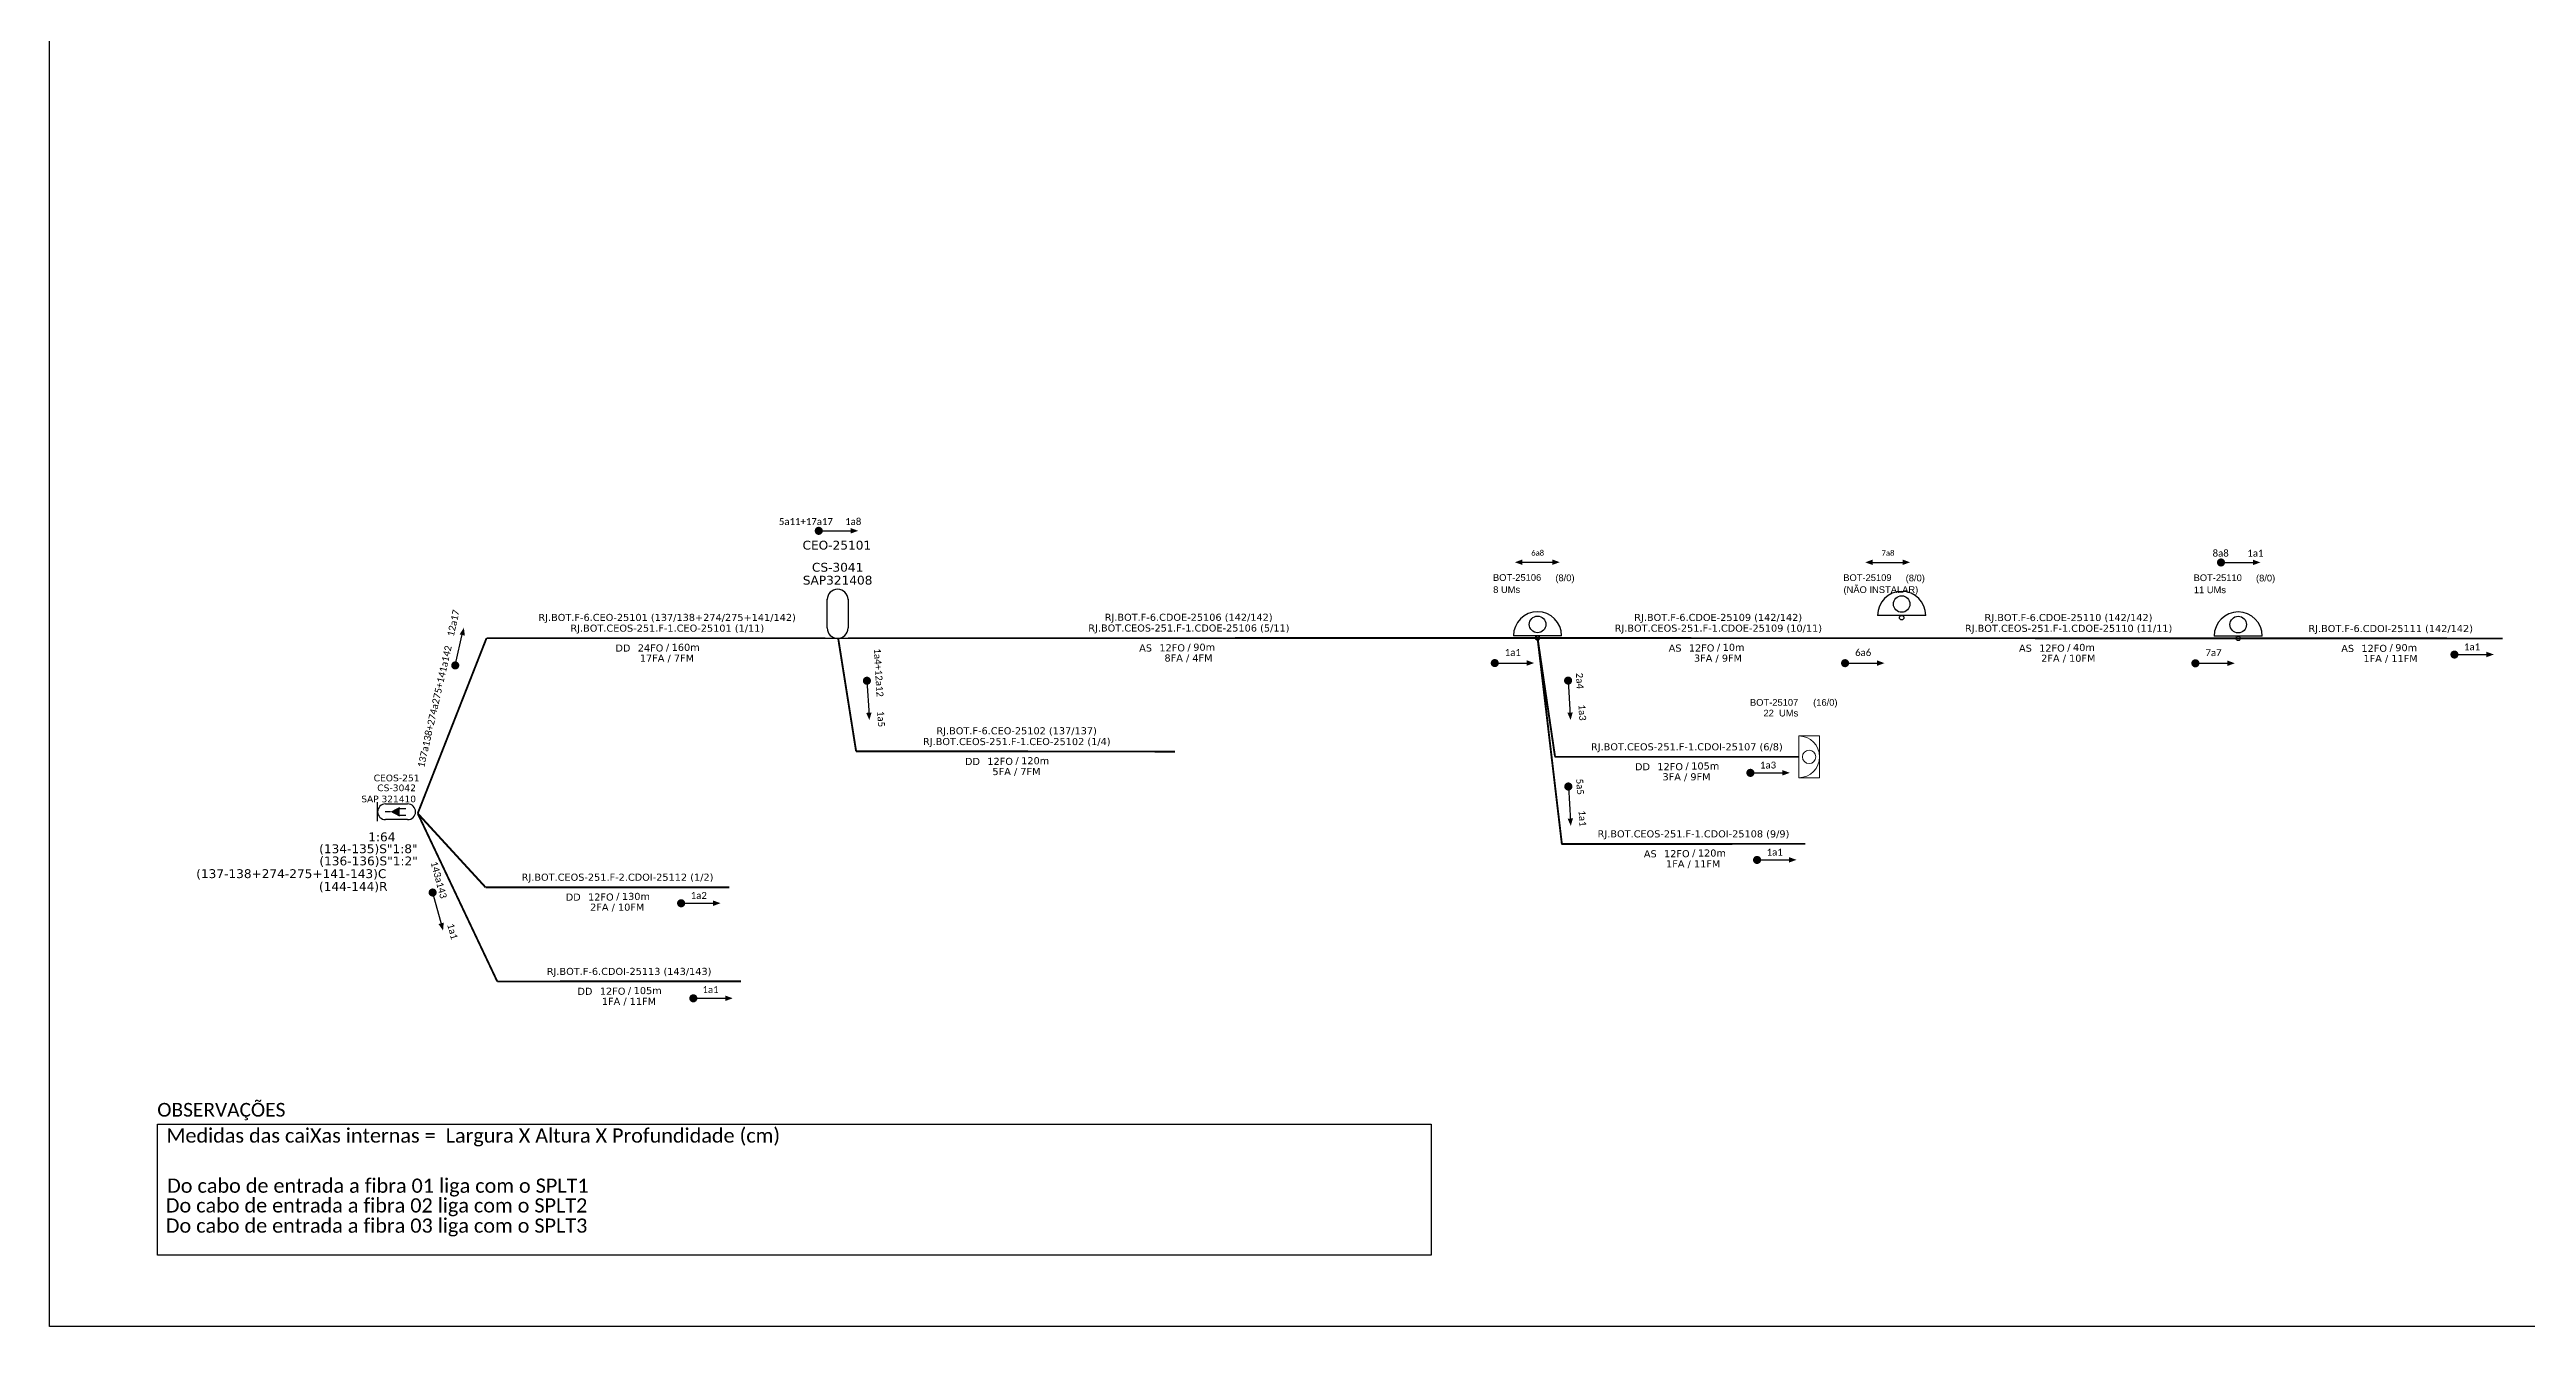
# Model space of a CAD drawing. Extents: x -4 to 837, y 1 to 595.
# Drawn here: x -4 to 537, y 1 to 280 of the extents above; entities that cross this region are included whole.
import ezdxf
from ezdxf.enums import TextEntityAlignment as Align

# ---------------------------------------------------------------- set-up
doc = ezdxf.new("R2010")
doc.units = 0
for name, color, linetype, lineweight in [("20.0-LEGENDA DOS CDO'S", 1, 'Continuous', 0), ('20.1-CDO_INTERIOR', 1, 'Continuous', 0), ('20.2-CDO_POSTE', 1, 'Continuous', 5), ('40.1-ETIQUETAS', 1, 'Continuous', 20)]:
    doc.layers.add(name, color=color, linetype=linetype, lineweight=lineweight)
for name, color, linetype in [('20.4-CEOS', 1, 'Continuous'), ('CAP a instalar', 1, 'Continuous'), ('CDO_POSTE', 1, 'Continuous'), ('SETA', 7, 'Continuous'), ('UNIFILAR', 7, 'Continuous')]:
    doc.layers.add(name, color=color, linetype=linetype)
doc.layers.get('UNIFILAR').off()
doc.styles.add('ARIAL', font='arial.ttf')
doc.styles.add('siredit', font='verdana.ttf')
doc.styles.add('WMF-Calibri0', font='calibri.ttf')
doc.linetypes.add('FENCELINE1', pattern='A,0.25,-0.1,[133,ltypeshp.shx,S=0.1,R=0,X=-0.1,Y=0],-0.1,1', length=1.45)

# ---------------------------------------------------------------- blocks, each defined once
blk = doc.blocks.new('ETIQUETA_RS5F')
at = {"layer": '40.1-ETIQUETAS', "color": 0, "style": 'siredit'}
blk.add_text('/', height=1.5, dxfattribs=at).set_placement((1.58, -1.95), align=Align.MIDDLE_RIGHT)
for tag, p in [('ETIQUETA_R_SECUNDARIA', (1.21, 2.1)), ('ETIQUETA_R_PRIMARIA', (1.21, 4.1)), ('F_ATIVAS/F_MORTAS', (1.14, -4.24))]:
    blk.add_attdef(tag, text='', height=1.5, dxfattribs=at).set_placement(p, align=Align.MIDDLE_CENTER)
for tag, p in [('TIPO_CABO', (-6.58, -2.12)), ('CAP_CABO', (0.4, -2.09))]:
    blk.add_attdef(tag, text='', height=1.5, dxfattribs=at).set_placement(p, align=Align.MIDDLE_RIGHT)
blk.add_attdef('METROS', text='', height=1.5, dxfattribs=at).set_placement((2.14, -1.95), align=Align.MIDDLE_LEFT)
for tag, p in [('FUSÃO_1', (0.85, -8.39)), ('FUSÃO_2', (0.85, -10.6)), ('FUSÃO_3', (0.85, -12.93)), ('FUSÃO_4', (0.85, -15.14)), ('FUSÃO_5', (0.85, -17.16))]:
    blk.add_attdef(tag, text='', height=1.5, dxfattribs=at).set_placement(p, align=Align.CENTER)
blk = doc.blocks.new('CDOE-TEXTO PADRÃO')
at = {"layer": "20.0-LEGENDA DOS CDO'S", "color": 0, "style": 'ARIAL'}
for tag, p in [('CDO_N', (0.49, 7.39)), ('SAP', (0.51, 1.67)), ('CORDOALHA', (0.5, 4.33)), ('SPLITER_1', (0.59, -0.91)), ('SPLITER_2', (0.6, -3.55)), ('(XX-XX_F)S', (0.54, -8.29)), ('(XX-XX_L)S', (0.55, -10.83)), ('UMS', (0.55, -13.15))]:
    blk.add_attdef(tag, p, '', height=1.7, rotation=0.11799, dxfattribs=at)
blk.add_attdef('FIBRAS_UTILIZADAS', text='', height=1.7, rotation=0.11799, dxfattribs=at).set_placement((19.77, 7.43), align=Align.CENTER)
blk = doc.blocks.new('SAN')
at = {"layer": 'SETA'}
blk.add_lwpolyline([(-2.58, 0), (6.02, 0)], dxfattribs=at)
for points in [[(-2.1, -0.66), (-3.93, 0), (-2.1, 0.67)], [(5.33, 0.68), (7.16, 0.01), (5.33, -0.65)]]:
    blk.add_solid(points, dxfattribs=at)
blk = doc.blocks.new('CDOI_INT')
at = {"layer": '20.1-CDO_INTERIOR', "color": 0, "lineweight": 18}
blk.add_lwpolyline([(4.25, -4.25), (4.25, 4.25), (0, 4.25), (0, -4.25)], close=True, dxfattribs=at)
blk.add_circle((2.12, 0), 1.36, dxfattribs=at)
blk.add_arc((0, 0), 4.25, 270, 90, dxfattribs=at)
at = {"layer": "20.0-LEGENDA DOS CDO'S", "color": 0, "style": 'ARIAL'}
for tag, p in [('CDO_N', (-0.08, 10.38)), ('SPLITER_1', (21.18, 10.38)), ('SAP', (-0.08, 6.23)), ('SURVEY', (-0.08, 8.2)), ('SPLITER_2', (21.19, 8.68)), ('1:XX', (5.94, -2.22)), ('UMS', (5.94, -4.24))]:
    blk.add_attdef(tag, p, '', height=1.36, dxfattribs=at)
blk.add_attdef('FIBRAS_UTILIZADAS', text='', height=1.36, dxfattribs=at).set_placement((15.34, 10.38), align=Align.CENTER)
blk = doc.blocks.new('CDOE POSTE NÃO INSTALAR')
at = {"color": 8}
blk.add_line((8942.07, -2660.2), (8930.17, -2660.2), dxfattribs=at)
for centre, radius in [((8936.12, -2657.38), 2.05), ((8936.12, -2660.75), 0.551)]:
    blk.add_circle(centre, radius, dxfattribs=at)
blk.add_arc((8936.12, -2660.2), 5.95, 0, 180, dxfattribs=at)
blk = doc.blocks.new('CEOS_UN_SC')
at = {"layer": '20.4-CEOS', "color": 0}
for p, q in [((-9.11, 2.39), (-2.39, 2.39)), ((-2.39, -2.39), (-9.11, -2.39))]:
    blk.add_line(p, q, dxfattribs=at)
for points in [[(-11.5, -2.89), (-11.5, 2.89)], [(-7.6, 0), (-9.22, 0)], [(-4.96, 0.95), (-2.92, 0.95)], [(-4.96, -1.04), (-2.92, -1.04)]]:
    blk.add_lwpolyline(points, dxfattribs=at)
blk.add_lwpolyline([(-7.6, 0, 0, 2.95, 0), (-4.83, 0, 2.95, 2.95, 0)], format="xyseb", dxfattribs=at)
for centre, start, end in [((-9.11, 0), 90, 270), ((-2.39, 0), 270, 90)]:
    blk.add_arc(centre, 2.39, start, end, dxfattribs=at)
at = {"layer": '20.4-CEOS', "color": 7, "style": 'siredit'}
for tag, height, p in [('LOCAL?', 2.03, (-5.75, 7.27)), ('NOME?', 2.03, (-5.75, 10.27)), ('TIPO?', 2, (-8.17, 3.89))]:
    blk.add_attdef(tag, text='', height=height, dxfattribs=at).set_placement(p, align=Align.MIDDLE_CENTER)
for tag, p in [('RACIO_SPLITAGEM', (-5.75, -3.97)), ('FIBRAS_RESERVA', (-5.75, -7.51))]:
    blk.add_attdef(tag, text='', height=2.03, dxfattribs=at).set_placement(p, align=Align.TOP_CENTER)

msp = doc.modelspace()

# ---------------------------------------------------------------- linework, layer by layer
msp.add_lwpolyline([(-3.83, 595.26), (837.17, 595.26), (837.17, 1.26), (-3.83, 1.26)], close=True)
at = {"const_width": 0.885, "elevation": 0.88}
for points in [[(163.77, 175.03, 1), (164.65, 175.03, 1)], [(470.1, 168.12, 1), (470.98, 168.12, 1)], [(311.45, 146.15, 1), (312.33, 146.15, 1)], [(387.98, 146.13, 1), (388.86, 146.13, 1)], [(521.1, 148.01, 1), (521.98, 148.01, 1)], [(174.7, 142.73, 1), (174.76, 141.85, 1)], [(327.88, 142.76, 1), (327.94, 141.88, 1)], [(327.93, 119.63, 1), (327.99, 118.74, 1)], [(368.75, 103.15, 1), (369.63, 103.15, 1)], [(133.7, 93.69, 1), (134.59, 93.69, 1)], [(136.37, 72.93, 1), (137.25, 72.93, 1)]]:
    msp.add_lwpolyline(points, format="xyb", close=True, dxfattribs=at)
at = {"color": 7, "const_width": 0.885}
msp.add_lwpolyline([(84.7, 145.21, 1), (84.9, 146.07, 1)], format="xyb", close=True, dxfattribs=at)
at = {"color": 7, "const_width": 0.885, "elevation": 0.88}
msp.add_lwpolyline([(464.5, 146.1, 1), (465.39, 146.1, 1)], format="xyb", close=True, dxfattribs=at)
at = {"color": 1, "const_width": 0.885, "elevation": 0.88}
msp.add_lwpolyline([(367.29, 122.17, 1), (368.18, 122.17, 1)], format="xyb", close=True, dxfattribs=at)
at = {"const_width": 0.885}
msp.add_lwpolyline([(79.74, 96.46, 1), (79.98, 95.61, 1)], format="xyb", close=True, dxfattribs=at)
at = {"color": 0}
msp.add_lwpolyline([(19.73, 45.46), (297.98, 45.46), (297.98, 16.86), (19.73, 16.86)], close=True, dxfattribs=at)
at = {"layer": '20.4-CEOS', "color": 7}
for p, q in [((166.06, 153.81, 0.88), (166.06, 160.21, 0.88)), ((170.61, 160.21, 0.88), (170.61, 153.81, 0.88)), ((171.08, 151.54, 0.88), (165.59, 151.54, 0.88))]:
    msp.add_line(p, q, dxfattribs=at)
for centre, start, end in [((168.33, 160, 0.88), 0, 180), ((168.33, 153.81, 0.88), 180, 0)]:
    msp.add_arc(centre, 2.28, start, end, dxfattribs=at)
at = {"layer": 'CAP a instalar', "color": 7, "ltscale": 7, "const_width": 0.413, "elevation": 0.88}
for points in [[(91.63, 151.59), (76.6, 113.31)], [(91.63, 151.59), (165.68, 151.59)], [(172.37, 126.88), (168.46, 151.52)], [(172.37, 126.88), (242.04, 126.82)]]:
    msp.add_lwpolyline(points, dxfattribs=at)
at = {"layer": 'CAP a instalar', "color": 7, "linetype": 'FENCELINE1', "ltscale": 7, "const_width": 0.413, "elevation": 0.88}
for points in [[(170.57, 151.59), (321.24, 151.61)], [(321.24, 151.61), (397.77, 151.59)], [(397.77, 151.59), (474.3, 151.56)], [(474.3, 151.56), (532.08, 151.52)]]:
    msp.add_lwpolyline(points, dxfattribs=at)
at = {"layer": 'CAP a instalar', "color": 1, "ltscale": 7, "const_width": 0.413, "elevation": 0.88}
for points in [[(325.05, 125.72), (321.24, 151.61)], [(325, 125.66), (378.27, 125.67)]]:
    msp.add_lwpolyline(points, dxfattribs=at)
at = {"layer": 'CAP a instalar', "color": 8, "linetype": 'FENCELINE1', "ltscale": 7, "const_width": 0.413, "elevation": 0.88}
for points in [[(326.55, 106.62), (321.24, 151.61)], [(326.45, 106.65), (379.72, 106.66)]]:
    msp.add_lwpolyline(points, dxfattribs=at)
at = {"layer": 'CAP a instalar', "color": 8, "ltscale": 7, "const_width": 0.413, "elevation": 0.88}
for points in [[(91.41, 97.18), (76.6, 113.31)], [(93.98, 76.61), (76.6, 113.31)], [(91.41, 97.18), (144.68, 97.19)], [(93.98, 76.61), (147.25, 76.62)]]:
    msp.add_lwpolyline(points, dxfattribs=at)
at = {"layer": 'CDO_POSTE', "color": 7}
for p, q in [((326.5, 152.1, 0.88), (315.98, 152.1, 0.88)), ((479.56, 152.05, 0.88), (469.04, 152.05, 0.88))]:
    msp.add_line(p, q, dxfattribs=at)
for centre, radius in [((321.24, 154.6, 0.88), 1.81), ((321.24, 151.61, 0.88), 0.487), ((474.3, 154.55, 0.88), 1.81), ((474.3, 151.56, 0.88), 0.487)]:
    msp.add_circle(centre, radius, dxfattribs=at)
for centre in [(321.24, 152.1, 0.88), (474.3, 152.05, 0.88)]:
    msp.add_arc(centre, 5.26, 0, 180, dxfattribs=at)
at = {"layer": 'SETA', "elevation": 0.88}
for points in [[(164.21, 175.03), (171.82, 175.03)], [(164.21, 175.03), (171.82, 175.03)], [(470.54, 168.12), (478.14, 168.12)], [(470.54, 168.12), (478.14, 168.12)], [(311.89, 146.15), (319.49, 146.15)], [(388.42, 146.13), (396.02, 146.13)], [(521.54, 148.01), (529.14, 148.01)], [(174.73, 142.29), (175.19, 134.7)], [(327.91, 142.32), (328.37, 134.73)], [(327.96, 119.18), (328.42, 111.59)], [(369.19, 103.15), (376.79, 103.15)], [(134.15, 93.69), (141.75, 93.69)], [(136.81, 72.93), (144.41, 72.93)]]:
    msp.add_lwpolyline(points, dxfattribs=at)
at = {"layer": 'SETA', "color": 7}
msp.add_lwpolyline([(84.8, 145.64), (86.48, 153.06)], dxfattribs=at)
msp.add_lwpolyline([(84.8, 145.64), (86.48, 153.06)], dxfattribs=at)
at = {"layer": 'SETA', "color": 7, "elevation": 0.88}
msp.add_lwpolyline([(464.95, 146.1), (472.55, 146.1)], dxfattribs=at)
at = {"layer": 'SETA', "color": 1, "elevation": 0.88}
msp.add_lwpolyline([(367.74, 122.17), (375.34, 122.17)], dxfattribs=at)
at = {"layer": 'SETA'}
msp.add_lwpolyline([(79.86, 96.04), (81.86, 88.7)], dxfattribs=at)
msp.add_lwpolyline([(79.86, 96.04), (81.86, 88.7)], dxfattribs=at)
for points in [[(171.21, 175.63, 0.88), (172.83, 175.04, 0.88), (171.21, 174.45, 0.88)], [(171.21, 175.63, 0.88), (172.83, 175.04, 0.88), (171.21, 174.45, 0.88)], [(477.53, 168.72, 0.88), (479.15, 168.13, 0.88), (477.53, 167.54, 0.88)], [(477.53, 168.72, 0.88), (479.15, 168.13, 0.88), (477.53, 167.54, 0.88)], [(318.88, 146.75, 0.88), (320.5, 146.16, 0.88), (318.88, 145.57, 0.88)], [(395.41, 146.73, 0.88), (397.03, 146.14, 0.88), (395.41, 145.55, 0.88)], [(528.53, 148.61, 0.88), (530.15, 148.02, 0.88), (528.53, 147.43, 0.88)], [(175.75, 135.34, 0.88), (175.26, 133.69, 0.88), (174.58, 135.27, 0.88)], [(328.93, 135.37, 0.88), (328.44, 133.72, 0.88), (327.76, 135.3, 0.88)], [(328.98, 112.24, 0.88), (328.49, 110.59, 0.88), (327.81, 112.17, 0.88)], [(376.18, 103.76, 0.88), (377.8, 103.17, 0.88), (376.18, 102.58, 0.88)], [(141.14, 94.29, 0.88), (142.76, 93.7, 0.88), (141.14, 93.11, 0.88)], [(82.28, 89.45), (82.14, 87.73), (81.14, 89.14)], [(143.8, 73.53, 0.88), (145.42, 72.94, 0.88), (143.8, 72.35, 0.88)]]:
    msp.add_solid(points, dxfattribs=at)
at = {"layer": 'SETA', "color": 7}
for points in [[(85.75, 152.41), (86.68, 153.86), (86.9, 152.15)], [(471.94, 146.7, 0.88), (473.56, 146.11, 0.88), (471.94, 145.52, 0.88)]]:
    msp.add_solid(points, dxfattribs=at)
at = {"layer": 'SETA', "color": 1}
msp.add_solid([(374.73, 122.77, 0.88), (376.35, 122.18, 0.88), (374.73, 121.59, 0.88)], dxfattribs=at)

# ---------------------------------------------------------------- block references
at = {"color": 8, "xscale": 0.884503704749432, "yscale": 0.884503704749432, "zscale": 0.884503704749432}
msp.add_blockref('CDOE POSTE NÃO INSTALAR', (-7503.25, 2509.51, 0.88), dxfattribs=at)
at = {"layer": '20.1-CDO_INTERIOR', "color": 1, "ltscale": 11}
ref = msp.add_blockref('CDOI_INT', (378.28, 125.67, 0.88), dxfattribs=dict(at, xscale=1.075040180346938, yscale=1.075040180346938, zscale=1.075040180346938))
ref.add_attrib('CDO_N', 'BOT-25107', dxfattribs={"layer": "20.0-LEGENDA DOS CDO'S", "color": 1, "height": 1.462, "style": 'ARIAL'}).set_placement((378.19, 136.83, 0.88), align=Align.RIGHT)
ref.add_attrib('FIBRAS_UTILIZADAS', '    (16/0)', dxfattribs={"layer": "20.0-LEGENDA DOS CDO'S", "color": 1, "height": 1.459, "style": 'ARIAL'}).set_placement((382.97, 136.83, 0.88), align=Align.CENTER)
ref.add_attrib('SURVEY', '22  UMs', dxfattribs={"layer": "20.0-LEGENDA DOS CDO'S", "color": 1, "height": 1.462, "style": 'ARIAL'}).set_placement((378.19, 134.49, 0.88), align=Align.RIGHT)
at = {"layer": '20.2-CDO_POSTE', "color": 7}
ref = msp.add_blockref('CDOE-TEXTO PADRÃO', (317.76, 154.31, 0.88), dxfattribs=dict(at, xscale=0.8597376035470331, yscale=0.8597376035470331, zscale=0.8597376010164476))
ref.add_attrib('CDO_N', 'BOT-25106', (311.49, 164.1, 0.88), dxfattribs={"layer": "20.0-LEGENDA DOS CDO'S", "color": 0, "height": 1.461, "rotation": 0.118, "style": 'ARIAL'})
ref.add_attrib('CORDOALHA', '8 UMs', (311.54, 161.46, 0.88), dxfattribs={"layer": "20.0-LEGENDA DOS CDO'S", "color": 0, "height": 1.461, "rotation": 0.118, "style": 'ARIAL'})
ref.add_attrib('FIBRAS_UTILIZADAS', '       (8/0)', dxfattribs={"layer": "20.0-LEGENDA DOS CDO'S", "color": 0, "height": 1.4614, "rotation": 0.118, "style": 'ARIAL'}).set_placement((325.24, 164.03, 0.88), align=Align.CENTER)
at = {"layer": '20.2-CDO_POSTE', "color": 8}
ref = msp.add_blockref('CDOE-TEXTO PADRÃO', (394.29, 154.28, 0.88), dxfattribs=dict(at, xscale=0.8597376035470331, yscale=0.8597376035470331, zscale=0.8597376010164476))
ref.add_attrib('CDO_N', 'BOT-25109', (388.02, 164.07, 0.88), dxfattribs={"layer": "20.0-LEGENDA DOS CDO'S", "color": 0, "height": 1.461, "rotation": 0.118, "style": 'ARIAL'})
ref.add_attrib('SAP', '(NÃO INSTALAR)', (388.07, 161.44, 0.88), dxfattribs={"layer": "20.0-LEGENDA DOS CDO'S", "color": 0, "height": 1.4614, "rotation": 0.118, "style": 'ARIAL'})
ref.add_attrib('FIBRAS_UTILIZADAS', '       (8/0)', dxfattribs={"layer": "20.0-LEGENDA DOS CDO'S", "color": 0, "height": 1.4614, "rotation": 0.118, "style": 'ARIAL'}).set_placement((401.77, 164, 0.88), align=Align.CENTER)
at = {"layer": '20.2-CDO_POSTE', "color": 7}
ref = msp.add_blockref('CDOE-TEXTO PADRÃO', (470.82, 154.26, 0.88), dxfattribs=dict(at, xscale=0.8597376035470331, yscale=0.8597376035470331, zscale=0.8597376010164476))
ref.add_attrib('CDO_N', 'BOT-25110', (464.55, 164.05, 0.88), dxfattribs={"layer": "20.0-LEGENDA DOS CDO'S", "color": 0, "height": 1.461, "rotation": 0.118, "style": 'ARIAL'})
ref.add_attrib('CORDOALHA', '11 UMs', (464.6, 161.41, 0.88), dxfattribs={"layer": "20.0-LEGENDA DOS CDO'S", "color": 0, "height": 1.461, "rotation": 0.118, "style": 'ARIAL'})
ref.add_attrib('FIBRAS_UTILIZADAS', '       (8/0)', dxfattribs={"layer": "20.0-LEGENDA DOS CDO'S", "color": 0, "height": 1.4614, "rotation": 0.118, "style": 'ARIAL'}).set_placement((478.3, 163.98, 0.88), align=Align.CENTER)
at = {"layer": '20.4-CEOS', "color": 7}
ref = msp.add_blockref('CEOS_UN_SC', (76.12, 113.67), dxfattribs=dict(at, xscale=0.7193154390437188, yscale=0.7193154390437188, zscale=0.7193154390437188))
ref.add_attrib('NOME?', 'CEOS-251', dxfattribs={"color": 7, "height": 1.458, "style": 'siredit'}).set_placement((71.99, 121.06), align=Align.MIDDLE_CENTER)
ref.add_attrib('LOCAL?', 'CS-3042', dxfattribs={"color": 7, "height": 1.458, "style": 'siredit'}).set_placement((71.99, 118.9), align=Align.MIDDLE_CENTER)
ref.add_attrib('TIPO?', 'SAP 321410', dxfattribs={"color": 7, "height": 1.439, "style": 'siredit'}).set_placement((70.25, 116.47), align=Align.MIDDLE_CENTER)
at = {"layer": '40.1-ETIQUETAS', "color": 7}
ref = msp.add_blockref('ETIQUETA_RS5F', (129.9, 151.61, 0.88), dxfattribs=dict(at, xscale=1.031685107951978, yscale=1.031685107951978, zscale=1.031685107951978))
ref.add_attrib('ETIQUETA_R_PRIMARIA', 'RJ.BOT.F-6.CEO-25101 (137/138+274/275+141/142)', dxfattribs={"color": 0, "height": 1.5475, "style": 'siredit'}).set_placement((131.08, 156.12, 0.88), align=Align.MIDDLE_CENTER)
ref.add_attrib('ETIQUETA_R_SECUNDARIA', 'RJ.BOT.CEOS-251.F-1.CEO-25101 (1/11)', dxfattribs={"color": 0, "height": 1.5475, "style": 'siredit'}).set_placement((131.12, 153.78, 0.88), align=Align.MIDDLE_CENTER)
ref.add_attrib('TIPO_CABO', 'DD', dxfattribs={"color": 0, "height": 1.548, "style": 'siredit'}).set_placement((123.07, 149.43, 0.88), align=Align.MIDDLE_RIGHT)
ref.add_attrib('CAP_CABO', '24FO', dxfattribs={"color": 0, "height": 1.548, "style": 'siredit'}).set_placement((130.27, 149.45, 0.88), align=Align.MIDDLE_RIGHT)
ref.add_attrib('METROS', '160m', dxfattribs={"color": 0, "height": 1.548, "style": 'siredit'}).set_placement((132.08, 149.59, 0.88), align=Align.MIDDLE_LEFT)
ref.add_attrib('F_ATIVAS/F_MORTAS', '17FA / 7FM', dxfattribs={"color": 0, "height": 1.548, "style": 'siredit'}).set_placement((131.04, 147.23, 0.88), align=Align.MIDDLE_CENTER)
ref = msp.add_blockref('ETIQUETA_RS5F', (243.84, 151.64, 0.88), dxfattribs=dict(at, xscale=1.031685107951978, yscale=1.031685107951978, zscale=1.031685107951978))
ref.add_attrib('ETIQUETA_R_PRIMARIA', 'RJ.BOT.F-6.CDOE-25106 (142/142)', dxfattribs={"color": 0, "height": 1.5475, "style": 'siredit'}).set_placement((245.02, 156.15, 0.88), align=Align.MIDDLE_CENTER)
ref.add_attrib('ETIQUETA_R_SECUNDARIA', 'RJ.BOT.CEOS-251.F-1.CDOE-25106 (5/11)', dxfattribs={"color": 0, "height": 1.5475, "style": 'siredit'}).set_placement((245.06, 153.81, 0.88), align=Align.MIDDLE_CENTER)
ref.add_attrib('TIPO_CABO', 'AS', dxfattribs={"color": 0, "height": 1.548, "style": 'siredit'}).set_placement((237.01, 149.45, 0.88), align=Align.MIDDLE_RIGHT)
ref.add_attrib('CAP_CABO', '12FO', dxfattribs={"color": 0, "height": 1.548, "style": 'siredit'}).set_placement((244.22, 149.48, 0.88), align=Align.MIDDLE_RIGHT)
ref.add_attrib('METROS', '90m', dxfattribs={"color": 0, "height": 1.548, "style": 'siredit'}).set_placement((246.02, 149.62, 0.88), align=Align.MIDDLE_LEFT)
ref.add_attrib('F_ATIVAS/F_MORTAS', '8FA / 4FM', dxfattribs={"color": 0, "height": 1.548, "style": 'siredit'}).set_placement((244.98, 147.26, 0.88), align=Align.MIDDLE_CENTER)
ref = msp.add_blockref('ETIQUETA_RS5F', (359.5, 151.61, 0.88), dxfattribs=dict(at, xscale=1.031685107951978, yscale=1.031685107951978, zscale=1.031685107951978))
ref.add_attrib('ETIQUETA_R_PRIMARIA', 'RJ.BOT.F-6.CDOE-25109 (142/142)', dxfattribs={"color": 0, "height": 1.5475, "style": 'siredit'}).set_placement((360.69, 156.12, 0.88), align=Align.MIDDLE_CENTER)
ref.add_attrib('ETIQUETA_R_SECUNDARIA', 'RJ.BOT.CEOS-251.F-1.CDOE-25109 (10/11)', dxfattribs={"color": 0, "height": 1.5475, "style": 'siredit'}).set_placement((360.73, 153.78, 0.88), align=Align.MIDDLE_CENTER)
ref.add_attrib('TIPO_CABO', 'AS', dxfattribs={"color": 0, "height": 1.548, "style": 'siredit'}).set_placement((352.68, 149.43, 0.88), align=Align.MIDDLE_RIGHT)
ref.add_attrib('CAP_CABO', '12FO', dxfattribs={"color": 0, "height": 1.548, "style": 'siredit'}).set_placement((359.88, 149.45, 0.88), align=Align.MIDDLE_RIGHT)
ref.add_attrib('METROS', '10m', dxfattribs={"color": 0, "height": 1.548, "style": 'siredit'}).set_placement((361.68, 149.59, 0.88), align=Align.MIDDLE_LEFT)
ref.add_attrib('F_ATIVAS/F_MORTAS', '3FA / 9FM', dxfattribs={"color": 0, "height": 1.548, "style": 'siredit'}).set_placement((360.65, 147.23, 0.88), align=Align.MIDDLE_CENTER)
ref = msp.add_blockref('ETIQUETA_RS5F', (436.03, 151.58, 0.88), dxfattribs=dict(at, xscale=1.031685107951978, yscale=1.031685107951978, zscale=1.031685107951978))
ref.add_attrib('ETIQUETA_R_PRIMARIA', 'RJ.BOT.F-6.CDOE-25110 (142/142)', dxfattribs={"color": 0, "height": 1.5475, "style": 'siredit'}).set_placement((437.22, 156.1, 0.88), align=Align.MIDDLE_CENTER)
ref.add_attrib('ETIQUETA_R_SECUNDARIA', 'RJ.BOT.CEOS-251.F-1.CDOE-25110 (11/11)', dxfattribs={"color": 0, "height": 1.5475, "style": 'siredit'}).set_placement((437.25, 153.75, 0.88), align=Align.MIDDLE_CENTER)
ref.add_attrib('TIPO_CABO', 'AS', dxfattribs={"color": 0, "height": 1.548, "style": 'siredit'}).set_placement((429.21, 149.4, 0.88), align=Align.MIDDLE_RIGHT)
ref.add_attrib('CAP_CABO', '12FO', dxfattribs={"color": 0, "height": 1.548, "style": 'siredit'}).set_placement((436.41, 149.42, 0.88), align=Align.MIDDLE_RIGHT)
ref.add_attrib('METROS', '40m', dxfattribs={"color": 0, "height": 1.548, "style": 'siredit'}).set_placement((438.21, 149.57, 0.88), align=Align.MIDDLE_LEFT)
ref.add_attrib('F_ATIVAS/F_MORTAS', '2FA / 10FM', dxfattribs={"color": 0, "height": 1.548, "style": 'siredit'}).set_placement((437.18, 147.2, 0.88), align=Align.MIDDLE_CENTER)
ref = msp.add_blockref('ETIQUETA_RS5F', (506.43, 151.53, 0.88), dxfattribs=dict(at, xscale=1.031685107951978, yscale=1.031685107951978, zscale=1.031685107951978))
ref.add_attrib('ETIQUETA_R_PRIMARIA', 'RJ.BOT.F-6.CDOI-25111 (142/142)', dxfattribs={"color": 0, "height": 1.5475, "style": 'siredit'}).set_placement((507.61, 153.7, 0.88), align=Align.MIDDLE_CENTER)
ref.add_attrib('TIPO_CABO', 'AS', dxfattribs={"color": 0, "height": 1.548, "style": 'siredit'}).set_placement((499.61, 149.35, 0.88), align=Align.MIDDLE_RIGHT)
ref.add_attrib('CAP_CABO', '12FO', dxfattribs={"color": 0, "height": 1.548, "style": 'siredit'}).set_placement((506.81, 149.37, 0.88), align=Align.MIDDLE_RIGHT)
ref.add_attrib('METROS', '90m', dxfattribs={"color": 0, "height": 1.548, "style": 'siredit'}).set_placement((508.61, 149.52, 0.88), align=Align.MIDDLE_LEFT)
ref.add_attrib('F_ATIVAS/F_MORTAS', '1FA / 11FM', dxfattribs={"color": 0, "height": 1.548, "style": 'siredit'}).set_placement((507.58, 147.15, 0.88), align=Align.MIDDLE_CENTER)
ref = msp.add_blockref('ETIQUETA_RS5F', (206.25, 126.84, 0.88), dxfattribs=dict(at, xscale=1.031685107951978, yscale=1.031685107951978, zscale=1.031685107951978))
ref.add_attrib('ETIQUETA_R_PRIMARIA', 'RJ.BOT.F-6.CEO-25102 (137/137)', dxfattribs={"color": 0, "height": 1.5475, "style": 'siredit'}).set_placement((207.44, 131.36, 0.88), align=Align.MIDDLE_CENTER)
ref.add_attrib('ETIQUETA_R_SECUNDARIA', 'RJ.BOT.CEOS-251.F-1.CEO-25102 (1/4)', dxfattribs={"color": 0, "height": 1.5475, "style": 'siredit'}).set_placement((207.47, 129.01, 0.88), align=Align.MIDDLE_CENTER)
ref.add_attrib('TIPO_CABO', 'DD', dxfattribs={"color": 0, "height": 1.548, "style": 'siredit'}).set_placement((199.43, 124.66, 0.88), align=Align.MIDDLE_RIGHT)
ref.add_attrib('CAP_CABO', '12FO', dxfattribs={"color": 0, "height": 1.548, "style": 'siredit'}).set_placement((206.63, 124.68, 0.88), align=Align.MIDDLE_RIGHT)
ref.add_attrib('METROS', '120m', dxfattribs={"color": 0, "height": 1.548, "style": 'siredit'}).set_placement((208.43, 124.82, 0.88), align=Align.MIDDLE_LEFT)
ref.add_attrib('F_ATIVAS/F_MORTAS', '5FA / 7FM', dxfattribs={"color": 0, "height": 1.548, "style": 'siredit'}).set_placement((207.4, 122.46, 0.88), align=Align.MIDDLE_CENTER)
at = {"layer": '40.1-ETIQUETAS', "color": 1}
ref = msp.add_blockref('ETIQUETA_RS5F', (352.63, 125.69, 0.88), dxfattribs=dict(at, xscale=1.031685107951978, yscale=1.031685107951978, zscale=1.031685107951978))
ref.add_attrib('ETIQUETA_R_SECUNDARIA', 'RJ.BOT.CEOS-251.F-1.CDOI-25107 (6/8)', dxfattribs={"color": 0, "height": 1.5475, "style": 'siredit'}).set_placement((353.85, 127.86, 0.88), align=Align.MIDDLE_CENTER)
ref.add_attrib('TIPO_CABO', 'DD', dxfattribs={"color": 0, "height": 1.548, "style": 'siredit'}).set_placement((345.8, 123.51, 0.88), align=Align.MIDDLE_RIGHT)
ref.add_attrib('CAP_CABO', '12FO', dxfattribs={"color": 0, "height": 1.548, "style": 'siredit'}).set_placement((353.01, 123.53, 0.88), align=Align.MIDDLE_RIGHT)
ref.add_attrib('METROS', '105m', dxfattribs={"color": 0, "height": 1.548, "style": 'siredit'}).set_placement((354.81, 123.67, 0.88), align=Align.MIDDLE_LEFT)
ref.add_attrib('F_ATIVAS/F_MORTAS', '3FA / 9FM', dxfattribs={"color": 0, "height": 1.548, "style": 'siredit'}).set_placement((353.78, 121.31, 0.88), align=Align.MIDDLE_CENTER)
at = {"layer": '40.1-ETIQUETAS', "color": 8}
ref = msp.add_blockref('ETIQUETA_RS5F', (354.08, 106.68, 0.88), dxfattribs=dict(at, xscale=1.031685107951978, yscale=1.031685107951978, zscale=1.031685107951978))
ref.add_attrib('ETIQUETA_R_SECUNDARIA', 'RJ.BOT.CEOS-251.F-1.CDOI-25108 (9/9)', dxfattribs={"color": 0, "height": 1.5475, "style": 'siredit'}).set_placement((355.3, 108.85, 0.88), align=Align.MIDDLE_CENTER)
ref.add_attrib('TIPO_CABO', 'AS', dxfattribs={"color": 0, "height": 1.548, "style": 'siredit'}).set_placement((347.26, 104.49, 0.88), align=Align.MIDDLE_RIGHT)
ref.add_attrib('CAP_CABO', '12FO', dxfattribs={"color": 0, "height": 1.548, "style": 'siredit'}).set_placement((354.46, 104.52, 0.88), align=Align.MIDDLE_RIGHT)
ref.add_attrib('METROS', '120m', dxfattribs={"color": 0, "height": 1.548, "style": 'siredit'}).set_placement((356.26, 104.66, 0.88), align=Align.MIDDLE_LEFT)
ref.add_attrib('F_ATIVAS/F_MORTAS', '1FA / 11FM', dxfattribs={"color": 0, "height": 1.548, "style": 'siredit'}).set_placement((355.23, 102.3, 0.88), align=Align.MIDDLE_CENTER)
ref = msp.add_blockref('ETIQUETA_RS5F', (119.03, 97.21, 0.88), dxfattribs=dict(at, xscale=1.031685107951978, yscale=1.031685107951978, zscale=1.031685107951978))
ref.add_attrib('ETIQUETA_R_SECUNDARIA', 'RJ.BOT.CEOS-251.F-2.CDOI-25112 (1/2)', dxfattribs={"color": 0, "height": 1.5475, "style": 'siredit'}).set_placement((120.25, 99.38, 0.88), align=Align.MIDDLE_CENTER)
ref.add_attrib('TIPO_CABO', 'DD', dxfattribs={"color": 0, "height": 1.548, "style": 'siredit'}).set_placement((112.21, 95.03, 0.88), align=Align.MIDDLE_RIGHT)
ref.add_attrib('CAP_CABO', '12FO', dxfattribs={"color": 0, "height": 1.548, "style": 'siredit'}).set_placement((119.41, 95.05, 0.88), align=Align.MIDDLE_RIGHT)
ref.add_attrib('METROS', '130m', dxfattribs={"color": 0, "height": 1.548, "style": 'siredit'}).set_placement((121.21, 95.19, 0.88), align=Align.MIDDLE_LEFT)
ref.add_attrib('F_ATIVAS/F_MORTAS', '2FA / 10FM', dxfattribs={"color": 0, "height": 1.548, "style": 'siredit'}).set_placement((120.18, 92.83, 0.88), align=Align.MIDDLE_CENTER)
ref = msp.add_blockref('ETIQUETA_RS5F', (121.6, 76.64, 0.88), dxfattribs=dict(at, xscale=1.031685107951978, yscale=1.031685107951978, zscale=1.031685107951978))
ref.add_attrib('ETIQUETA_R_PRIMARIA', 'RJ.BOT.F-6.CDOI-25113 (143/143)', dxfattribs={"color": 0, "height": 1.5475, "style": 'siredit'}).set_placement((122.78, 78.81, 0.88), align=Align.MIDDLE_CENTER)
ref.add_attrib('TIPO_CABO', 'DD', dxfattribs={"color": 0, "height": 1.548, "style": 'siredit'}).set_placement((114.77, 74.46, 0.88), align=Align.MIDDLE_RIGHT)
ref.add_attrib('CAP_CABO', '12FO', dxfattribs={"color": 0, "height": 1.548, "style": 'siredit'}).set_placement((121.98, 74.48, 0.88), align=Align.MIDDLE_RIGHT)
ref.add_attrib('METROS', '105m', dxfattribs={"color": 0, "height": 1.548, "style": 'siredit'}).set_placement((123.78, 74.62, 0.88), align=Align.MIDDLE_LEFT)
ref.add_attrib('F_ATIVAS/F_MORTAS', '1FA / 11FM', dxfattribs={"color": 0, "height": 1.548, "style": 'siredit'}).set_placement((122.74, 72.26, 0.88), align=Align.MIDDLE_CENTER)
at = {"layer": 'UNIFILAR', "color": 5, "lineweight": -3, "xscale": 0.884503704749432, "yscale": 0.884503704749432, "zscale": 0.884503704749432}
for p in [(319.76, 168.17, 0.88), (396.29, 168.15, 0.88)]:
    msp.add_blockref('SAN', p, dxfattribs=at)

# ---------------------------------------------------------------- texts
at = {"style": 'WMF-Calibri0'}
msp.add_text('OBSERVAÇÕES', height=3, dxfattribs=at).set_placement((19.71, 47.08))
at = {"color": 0, "char_height": 1.5131, "width": 22.4299, "attachment_point": 5}
for s, insert in [('\\C7;\\fCalibri|b0|i0|c0|p34;5a11+17a17', (161.4, 177.06, 0.88)), ('\\C7;\\fCalibri|b0|i0|c0|p34;1a8', (171.74, 177.06, 0.88)), ('\\C7;\\fCalibri|b0|i0|c0|p34;8a8', (470.47, 170.15, 0.88)), ('\\C7;\\fCalibri|b0|i0|c0|p34;1a1', (478.06, 170.15, 0.88)), ('\\C7;\\fCalibri|b0|i0|c0|p34;1a1', (315.84, 148.47, 0.88)), ('\\C7;\\fCalibri|b0|i0|c0|p34;6a6', (392.37, 148.45, 0.88)), ('\\C7;\\fCalibri|b0|i0|c0|p34;1a1', (525.39, 149.71, 0.88)), ('\\C7;\\fCalibri|b0|i0|c0|p34;1a1', (373.04, 104.86, 0.88)), ('\\C7;\\fCalibri|b0|i0|c0|p34;1a2', (138, 95.39, 0.88)), ('\\C7;\\fCalibri|b0|i0|c0|p34;1a1', (140.57, 74.82, 0.88))]:
    msp.add_mtext(s, dxfattribs=dict(at, insert=insert))
at = {"char_height": 1.2029, "width": 22.4299, "attachment_point": 5}
for s, insert in [('\\C7;\\fCalibri|b0|i0|c0|p34;6a8', (321.26, 170.21, 0.88)), ('\\C7;\\fCalibri|b0|i0|c0|p34;7a8', (397.79, 170.18, 0.88))]:
    msp.add_mtext(s, dxfattribs=dict(at, insert=insert))
at = {"color": 7, "char_height": 1.5131, "width": 22.4299, "attachment_point": 5, "rotation": 77.193}
for s, insert in [('\\C7;\\fCalibri|b0|i0|c0|p34;12a17', (84.38, 154.88)), ('{\\fCalibri|b0|i0|c0|p34;\\C7;137a138+274a275+141a142}', (80.3, 136.66))]:
    msp.add_mtext(s, dxfattribs=dict(at, insert=insert))
at = {"color": 0, "char_height": 1.5131, "width": 22.4299, "attachment_point": 5}
for s, insert, rotation in [('\\C7;\\fCalibri|b0|i0|c0|p34;1a4+12a12', (177.29, 144.06, 0.88), 273.4639), ('\\C7;\\fCalibri|b0|i0|c0|p34;2a4', (330.47, 142.27, 0.88), 273.4639), ('\\C7;\\fCalibri|b0|i0|c0|p34;1a5', (177.83, 133.93, 0.88), 273.4639), ('\\C7;\\fCalibri|b0|i0|c0|p34;1a3', (331.01, 135.35, 0.88), 273.4639), ('\\C7;\\fCalibri|b0|i0|c0|p34;5a5', (330.52, 119.14, 0.88), 273.4639), ('\\C7;\\fCalibri|b0|i0|c0|p34;1a1', (331.06, 112.22, 0.88), 273.4639), ('\\C7;\\fCalibri|b0|i0|c0|p34;143a143', (81.21, 98.79), 285.2459), ('\\C7;\\fCalibri|b0|i0|c0|p34;1a1', (84.19, 87.54), 285.2459)]:
    msp.add_mtext(s, dxfattribs=dict(at, insert=insert, rotation=rotation))
at = {"color": 7, "insert": (468.9, 148.42, 0.88), "char_height": 1.5131, "width": 22.4299, "attachment_point": 5}
msp.add_mtext('\\C7;\\fCalibri|b0|i0|c0|p34;7a7', dxfattribs=at)
at = {"color": 1, "insert": (371.59, 123.87, 0.88), "char_height": 1.5131, "width": 22.4299, "attachment_point": 5}
msp.add_mtext('\\fCalibri|b0|i0|c0|p34;1a3', dxfattribs=at)
at = {"color": 7, "char_height": 3.1049, "width": 511.413, "attachment_point": 1, "style": 'WMF-Calibri0'}
for s, insert in [('Medidas das caiXas internas =  Largura X Altura X Profundidade (cm)', (21.71, 44.51)), ('Do cabo de entrada a fibra 01 liga com o SPLT1\\P\\P', (21.86, 33.56)), ('Do cabo de entrada a fibra 02 liga com o SPLT2\\P\\P', (21.58, 29.25)), ('Do cabo de entrada a fibra 03 liga com o SPLT3\\P\\P', (21.58, 24.84))]:
    msp.add_mtext(s, dxfattribs=dict(at, insert=insert))
at = {"layer": '20.4-CEOS', "color": 7, "style": 'siredit'}
for s, height, p in [('1:64', 1.931, (68.76, 109.15, 0.88)), ('(134-135)S"1:8"', 1.9305, (65.82, 106.56, 0.88)), ('(137-138+274-275+141-143)C', 1.9305, (48.98, 101.12, 0.88)), ('(144-144)R', 1.931, (62.51, 98.33, 0.88))]:
    msp.add_text(s, height=height, dxfattribs=at).set_placement(p, align=Align.TOP_CENTER)
for tag, text, height, p in [('CEO-25101', 'CEOSXXX', 1.931, (168.16, 172.87, 0.88)), ('CS-3041', '', 1.93, (168.33, 168.04, 0.88)), ('SAP321408', '', 1.93, (168.33, 165.22, 0.88)), ('(136-136)S"1:2"', '(xx-xx)C', 1.931, (65.87, 103.9, 0.88))]:
    msp.add_attdef(tag, text=text, height=height, dxfattribs=at).set_placement(p, align=Align.TOP_CENTER)

doc.saveas('drawing.dxf')
